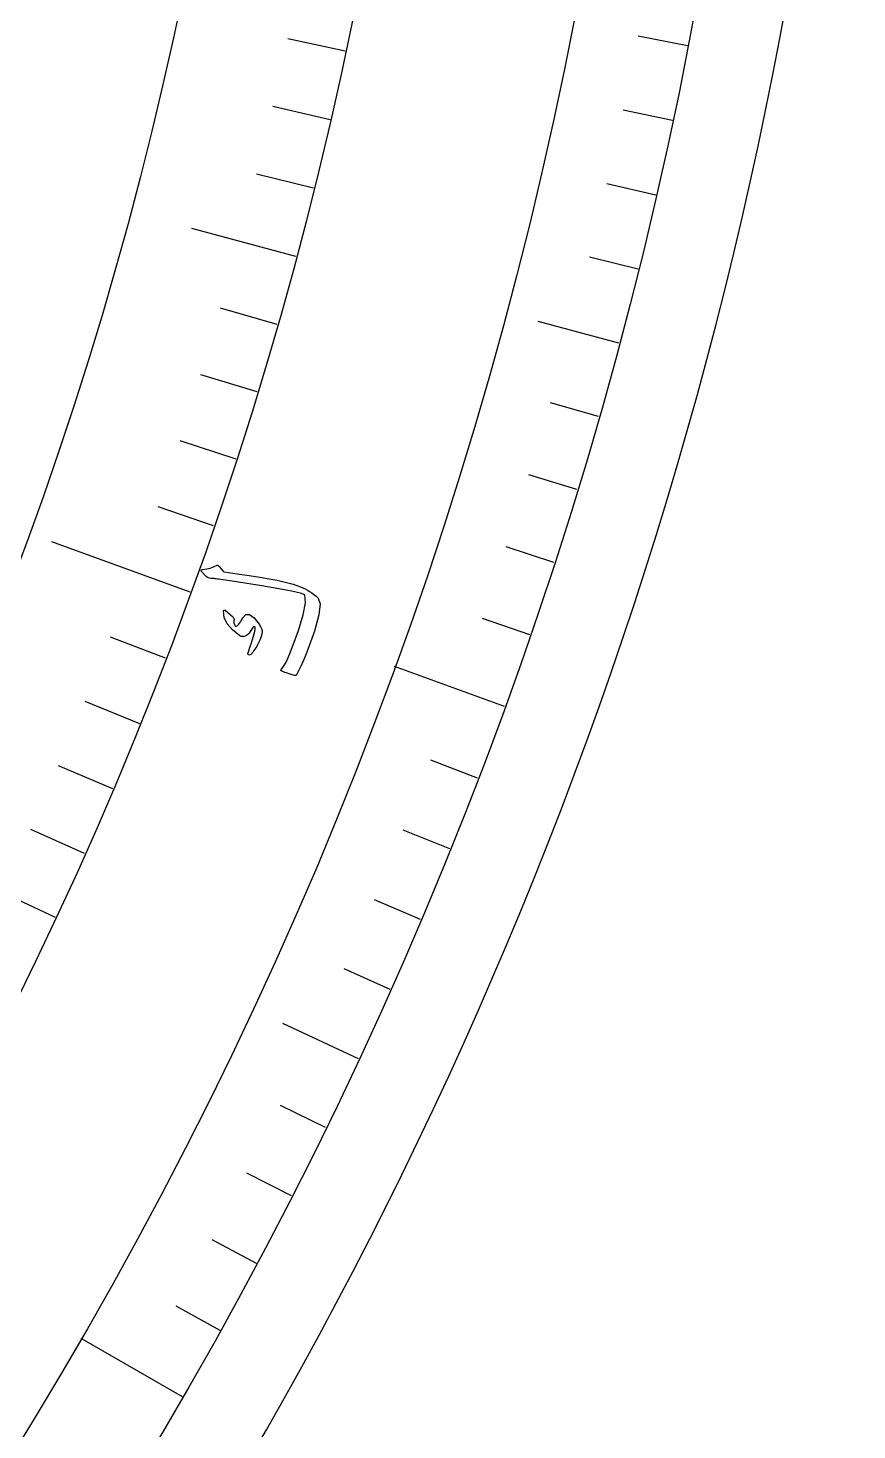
# Model space of a CAD drawing. Header units: millimetres. Extents: x -45 to 45, y -45 to 73.
# Drawn here: x 36.63 to 45, y -22.38 to -8.23 of the extents above; entities that cross this region are included whole.
import ezdxf

# ---------------------------------------------------------------- set-up
doc = ezdxf.new("R2010")
doc.units = ezdxf.units.MM
for name, color, linetype in [('CUT_OUTER', 1, 'Continuous'), ('ENGRAVE', 7, 'Continuous'), ('ENGRAVE_FINE', 8, 'Continuous'), ('TEXT', 5, 'Continuous')]:
    doc.layers.add(name, color=color, linetype=linetype)

msp = doc.modelspace()

# ---------------------------------------------------------------- linework, layer by layer
at = {"layer": 'CUT_OUTER'}
msp.add_arc((0, -0.0002), 44.9998, 179.74001, 0.25885, dxfattribs=at)
at = {"layer": 'ENGRAVE'}
for points in [[(39.3373, -10.5404), (38.2854, -10.2586)], [(42.5973, -11.4139), (41.7823, -11.1955)], [(38.269, -13.9288), (36.8735, -13.4209)], [(41.4404, -15.0831), (40.3304, -14.6791)], [(36.9094, -17.2111), (35.9224, -16.7509)], [(39.9682, -18.6375), (39.2035, -18.2809)], [(38.1917, -22.05), (37.1687, -21.4594)]]:
    msp.add_lwpolyline(points, dxfattribs=at)
for radius in [44.1, 44.1, 42.9188, 40.725, 40.725, 38.9925]:
    msp.add_circle((0, 0), radius, dxfattribs=at)
at = {"layer": 'ENGRAVE_FINE'}
for points in [[(39.8351, -8.4672), (39.254, -8.3437)], [(43.2898, -8.4147), (42.7928, -8.3181)], [(39.6812, -9.1611), (39.1024, -9.0275)], [(43.1363, -9.1689), (42.6411, -9.0637)], [(39.5153, -9.8523), (38.9389, -9.7086)], [(42.9697, -9.9203), (42.4764, -9.8065)], [(42.79, -10.6688), (42.2988, -10.5463)], [(39.1474, -11.2253), (38.5764, -11.0616)], [(38.9455, -11.9068), (38.3775, -11.7332)], [(42.3916, -12.1556), (41.905, -12.0161)], [(38.7318, -12.5847), (38.1668, -12.4012)], [(42.173, -12.8936), (41.6889, -12.7456)], [(38.5062, -13.2588), (37.9446, -13.0654)], [(41.9416, -13.6276), (41.4601, -13.4712)], [(41.6974, -14.3576), (41.2187, -14.1927)], [(38.0201, -14.5945), (37.4655, -14.3817)], [(37.7596, -15.2559), (37.2088, -15.0333)], [(37.4876, -15.9125), (36.9408, -15.6804)], [(41.1709, -15.804), (40.6983, -15.6226)], [(37.2041, -16.5643), (36.6615, -16.3227)], [(40.8888, -16.5202), (40.4194, -16.3305)], [(40.5943, -17.2312), (40.1283, -17.0334)], [(40.2874, -17.9371), (39.8249, -17.7312)], [(39.6368, -19.3322), (39.1818, -19.1102)], [(39.2934, -20.021), (38.8423, -19.7911)], [(38.938, -20.7037), (38.491, -20.466)], [(38.5707, -21.3801), (38.128, -21.1347)]]:
    msp.add_lwpolyline(points, dxfattribs=at)
at = {"layer": 'TEXT'}
for points in [[(38.3979, -13.6994), (38.4173, -13.6968), (38.436, -13.6936), (38.454, -13.6896), (38.4712, -13.685), (38.4877, -13.6796), (38.5036, -13.6733), (38.5188, -13.6661), (38.5334, -13.6581), (38.5408, -13.6557), (38.5481, -13.6566), (38.5554, -13.6608), (38.5625, -13.6684), (38.5989, -13.7118), (38.6029, -13.7162), (38.6064, -13.7196), (38.6095, -13.7219), (38.612, -13.7232), (38.7451, -13.7426), (38.865, -13.7608), (38.9719, -13.7778), (39.0657, -13.7937), (39.1463, -13.8086), (39.2134, -13.8227), (39.2673, -13.8359), (39.3077, -13.8482), (39.3828, -13.8746), (39.4062, -13.8844), (39.4292, -13.8953), (39.4519, -13.9074), (39.4743, -13.9207), (39.4964, -13.9353), (39.5181, -13.9513), (39.5394, -13.9686), (39.5603, -13.9874), (39.5801, -14.0467), (39.5682, -14.1578), (39.5242, -14.3205), (39.4474, -14.5346), (39.4205, -14.6004), (39.3938, -14.6605), (39.3674, -14.7151), (39.3413, -14.7641), (39.3375, -14.768), (39.3333, -14.7703), (39.3286, -14.7708), (39.3235, -14.7697), (39.2997, -14.7623), (39.2781, -14.7554), (39.2587, -14.7491), (39.2414, -14.7432), (39.2262, -14.7378), (39.2128, -14.7327), (39.2013, -14.7279), (39.1915, -14.7236), (39.1861, -14.7208), (39.1838, -14.7176), (39.1843, -14.714), (39.1879, -14.71), (39.212, -14.6784), (39.2371, -14.6353), (39.2632, -14.5808), (39.2901, -14.5148), (39.3632, -14.3152), (39.4102, -14.1554), (39.4318, -14.0357), (39.4281, -13.9562), (39.3815, -13.9398), (39.2933, -13.9193), (39.1638, -13.8945), (38.9929, -13.8654), (38.8213, -13.8373), (38.6915, -13.8164), (38.6032, -13.8028), (38.5565, -13.7966), (38.5436, -13.7953), (38.5315, -13.794), (38.5203, -13.7929), (38.5099, -13.7918), (38.5004, -13.7908), (38.492, -13.79), (38.4845, -13.7894), (38.4781, -13.7889), (38.4645, -13.7869), (38.4522, -13.783), (38.4413, -13.7769), (38.4318, -13.7689), (38.3838, -13.7196), (38.3807, -13.7159), (38.379, -13.7124), (38.3787, -13.7093), (38.3799, -13.7064), (38.3831, -13.7036), (38.3872, -13.7015), (38.3922, -13.7001), (38.3979, -13.6994)], [(38.6071, -14.1157), (38.6085, -14.113), (38.6105, -14.111), (38.6132, -14.1096), (38.6165, -14.1089), (38.6191, -14.1092), (38.6217, -14.11), (38.6244, -14.1112), (38.6272, -14.1128), (38.6965, -14.1741), (38.7033, -14.1809), (38.7081, -14.1873), (38.711, -14.1931), (38.7118, -14.1985), (38.7103, -14.2194), (38.7115, -14.2382), (38.7155, -14.2547), (38.7222, -14.2691), (38.727, -14.2732), (38.734, -14.2725), (38.7431, -14.2671), (38.7544, -14.2569), (38.7605, -14.2496), (38.7665, -14.2419), (38.7723, -14.2338), (38.7781, -14.2254), (38.7839, -14.2165), (38.7896, -14.2071), (38.7953, -14.1971), (38.801, -14.1866), (38.8311, -14.1541), (38.8687, -14.1539), (38.9138, -14.186), (38.9663, -14.2505), (38.9802, -14.2743), (38.9899, -14.2962), (38.9952, -14.316), (38.9964, -14.3339), (38.9937, -14.3521), (38.9865, -14.376), (38.9748, -14.4055), (38.9587, -14.4407), (38.95, -14.4585), (38.9411, -14.4752), (38.932, -14.4907), (38.9226, -14.505), (38.9133, -14.5183), (38.9044, -14.5306), (38.8958, -14.542), (38.8876, -14.5524), (38.8808, -14.5581), (38.8742, -14.5616), (38.8677, -14.5628), (38.8616, -14.5616), (38.8559, -14.5584), (38.8527, -14.554), (38.8519, -14.5483), (38.8535, -14.5413), (38.86, -14.5197), (38.8677, -14.4953), (38.8766, -14.4681), (38.8868, -14.4382), (38.9056, -14.3823), (38.9182, -14.3379), (38.9246, -14.3049), (38.9248, -14.2835), (38.9239, -14.2804), (38.922, -14.2782), (38.9191, -14.2769), (38.9152, -14.2765), (38.9126, -14.2771), (38.9096, -14.2788), (38.9065, -14.2817), (38.9032, -14.2859), (38.8763, -14.3259), (38.8642, -14.3423), (38.8515, -14.3554), (38.8383, -14.3654), (38.8246, -14.3721), (38.8097, -14.3766), (38.7958, -14.3773), (38.7828, -14.3743), (38.7707, -14.3676), (38.6948, -14.3082), (38.6422, -14.2464), (38.613, -14.1823), (38.6071, -14.1157)]]:
    msp.add_lwpolyline(points, close=True, dxfattribs=at)

doc.saveas('drawing.dxf')
